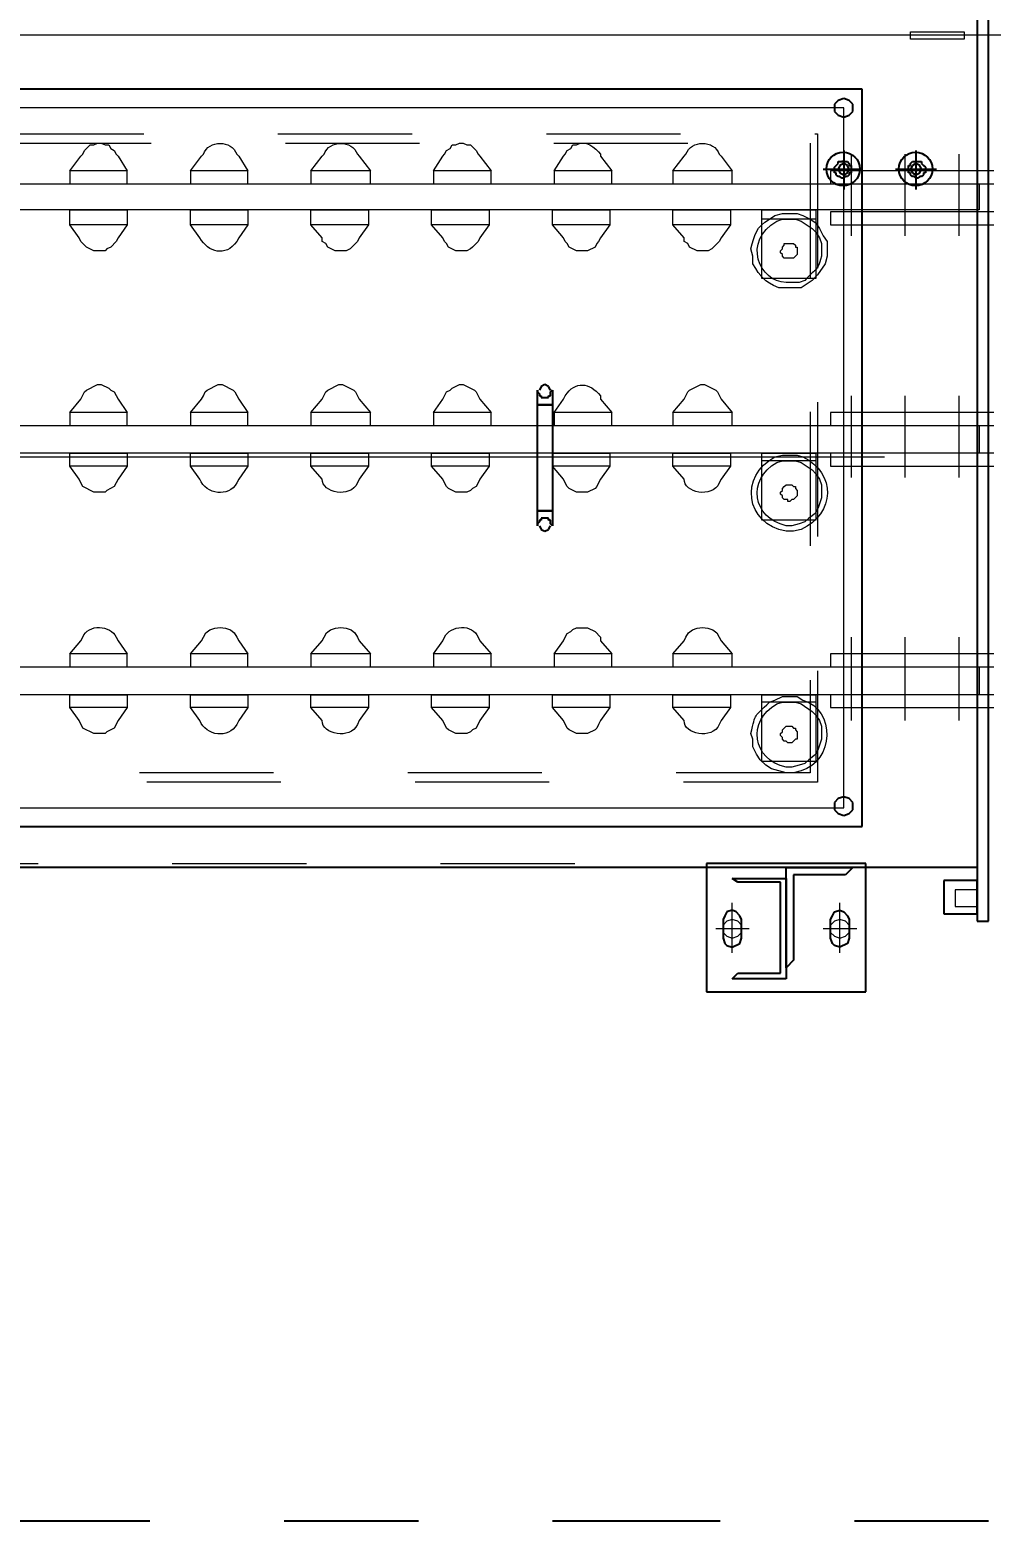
# Model space of a CAD drawing. Header units: metres. Extents: x 529751 to 530172, y 2673807 to 2674119.
# Drawn here: x 529982.501 to 529983.218, y 2673952.178 to 2673953.288 of the extents above; entities that cross this region are included whole.
import ezdxf

# ---------------------------------------------------------------- set-up
doc = ezdxf.new("R2010")
doc.units = ezdxf.units.M
doc.linetypes.add('CENTER', pattern=[2, 1.25, -0.25, 0.25, -0.25])
doc.linetypes.add('PDF_IMPORT', pattern=[1, 0.8, -0.2])
doc.layers.add('IDT', color=7, linetype='Continuous')
doc.layers.add('MMS Block Numbering', color=7, linetype='Continuous')
doc.styles.add('Adani Regular', font='Adani Regular.ttf')

# ---------------------------------------------------------------- blocks, each defined once
blk = doc.blocks.new('IDT')
at = {"layer": 'IDT', "color": 8, "linetype": 'CENTER', "ltscale": 0.1}
blk.add_line((12.5447, 11.9854), (27.1642, 11.9854), dxfattribs=at)
at = {"layer": 'IDT', "color": 0, "lineweight": 25}
for p, q in [((17.23, 11.5912), (17.1111, 11.5912)), ((17.1111, 11.5912), (17.1111, 11.4957)), ((17.23, 11.4957), (17.23, 11.5912)), ((17.165, 11.5676), (17.1706, 11.5732)), ((17.1706, 11.5068), (17.1706, 11.5815)), ((17.1706, 11.5815), (17.2107, 11.5815)), ((17.1706, 11.5732), (17.1706, 11.4985)), ((17.1747, 11.5773), (17.1747, 11.5096)), ((17.2065, 11.5773), (17.1747, 11.5773)), ((17.2107, 11.5815), (17.2065, 11.5773)), ((17.165, 11.504), (17.165, 11.5676)), ((17.1235, 11.5511), (17.1249, 11.5552)), ((17.1235, 11.5372), (17.1235, 11.5511)), ((17.1249, 11.5552), (17.1305, 11.558)), ((17.1305, 11.558), (17.1346, 11.5566)), ((17.1346, 11.5566), (17.136, 11.5552)), ((17.136, 11.5552), (17.1374, 11.5511)), ((17.1374, 11.5511), (17.1374, 11.5372)), ((17.2052, 11.5552), (17.2038, 11.5511)), ((17.2038, 11.5511), (17.2038, 11.5372)), ((17.2107, 11.558), (17.2052, 11.5552)), ((17.2148, 11.5566), (17.2107, 11.558)), ((17.2162, 11.5552), (17.2148, 11.5566)), ((17.2176, 11.5511), (17.2162, 11.5552)), ((17.2176, 11.5372), (17.2176, 11.5511)), ((17.0281, 11.5386), (17.0198, 11.5386)), ((17.0198, 11.5386), (17.0198, 10.2177)), ((17.0281, 10.2177), (17.0281, 11.5386)), ((17.053, 11.5331), (17.0281, 11.5331)), ((17.0281, 11.5331), (17.0281, 11.5082)), ((17.053, 11.5082), (17.053, 11.5331)), ((17.1249, 11.5345), (17.1235, 11.5372)), ((17.1277, 11.5317), (17.1249, 11.5345)), ((17.1305, 11.5303), (17.1277, 11.5317)), ((17.1346, 11.5317), (17.1305, 11.5303)), ((17.136, 11.5345), (17.1346, 11.5317)), ((17.1374, 11.5372), (17.136, 11.5345)), ((17.2038, 11.5372), (17.2052, 11.5345)), ((17.2052, 11.5345), (17.2079, 11.5317)), ((17.2079, 11.5317), (17.2107, 11.5303)), ((17.2107, 11.5303), (17.2148, 11.5317)), ((17.2148, 11.5317), (17.2162, 11.5345)), ((17.2162, 11.5345), (17.2176, 11.5372)), ((17.0281, 11.5082), (17.053, 11.5082)), ((17.2107, 11.5068), (17.1706, 11.5068)), ((17.1747, 11.5096), (17.2065, 11.5096)), ((17.2065, 11.5096), (17.2107, 11.5068)), ((17.0281, 11.4985), (18.0309, 11.4985)), ((17.1111, 11.4957), (17.23, 11.4957)), ((17.1208, 11.4985), (17.1263, 11.504)), ((17.1706, 11.4985), (17.1208, 11.4985)), ((17.1263, 11.504), (17.165, 11.504)), ((17.1139, 11.4681), (17.1139, 10.919)), ((17.9839, 11.4681), (17.1139, 11.4681)), ((17.1235, 11.4584), (17.1208, 11.4556)), ((17.1208, 11.4556), (17.1208, 11.4501)), ((17.1277, 11.4598), (17.1235, 11.4584)), ((17.1318, 11.4584), (17.1277, 11.4598)), ((17.1346, 11.4556), (17.1318, 11.4584)), ((17.1346, 11.4501), (17.1346, 11.4556)), ((17.1208, 11.4501), (17.1235, 11.4473)), ((17.1235, 11.4473), (17.1277, 11.4459)), ((17.1277, 11.4459), (17.1318, 11.4473)), ((17.1318, 11.4473), (17.1346, 11.4501)), ((17.3448, 11.244), (17.3462, 11.2426)), ((17.3448, 11.2329), (17.3448, 11.244)), ((17.3476, 11.2468), (17.3462, 11.244)), ((17.3462, 11.2426), (17.3462, 11.2398)), ((17.3504, 11.2481), (17.3476, 11.2468)), ((17.3531, 11.2468), (17.3504, 11.2481)), ((17.3545, 11.244), (17.3531, 11.2468)), ((17.3545, 11.2412), (17.3559, 11.2426)), ((17.3545, 11.2398), (17.3545, 11.2412)), ((17.3559, 11.2426), (17.3559, 11.244)), ((17.3559, 11.244), (17.3559, 11.2329)), ((17.3448, 11.143), (17.3448, 11.2329)), ((17.3448, 11.2329), (17.3559, 11.2329)), ((17.3559, 11.2329), (17.3448, 11.2329)), ((17.3462, 11.2398), (17.3476, 11.2398)), ((17.3476, 11.2398), (17.3476, 11.2385)), ((17.3476, 11.2385), (17.3531, 11.2385)), ((17.3531, 11.2385), (17.3531, 11.2398)), ((17.3531, 11.2398), (17.3545, 11.2398)), ((17.3559, 11.2329), (17.3559, 11.1541)), ((17.3448, 11.1541), (17.3559, 11.1541)), ((17.3559, 11.1541), (17.3448, 11.1541)), ((17.3559, 11.1541), (17.3559, 11.143)), ((17.3462, 11.1444), (17.3448, 11.143)), ((17.3476, 11.1472), (17.3462, 11.1472)), ((17.3462, 11.1472), (17.3462, 11.1444)), ((17.3462, 11.143), (17.3476, 11.1403)), ((17.3531, 11.1486), (17.3476, 11.1486)), ((17.3476, 11.1486), (17.3476, 11.1472)), ((17.3476, 11.1403), (17.3504, 11.1389)), ((17.3504, 11.1389), (17.3531, 11.1403)), ((17.3531, 11.1472), (17.3531, 11.1486)), ((17.3545, 11.1472), (17.3531, 11.1472)), ((17.3531, 11.1403), (17.3545, 11.143)), ((17.3545, 11.1458), (17.3545, 11.1472)), ((17.3559, 11.1444), (17.3545, 11.1458)), ((17.3559, 11.143), (17.3559, 11.1444)), ((17.071, 10.984), (17.0724, 10.9853)), ((17.0724, 10.9853), (17.0738, 10.9853)), ((17.0738, 10.9646), (17.0738, 10.9936)), ((17.0738, 10.9853), (17.0751, 10.984)), ((17.1263, 10.984), (17.1277, 10.9853)), ((17.1277, 10.9646), (17.1277, 10.9936)), ((17.1277, 10.9853), (17.1291, 10.9853)), ((17.1291, 10.9853), (17.1305, 10.984)), ((17.089, 10.9784), (17.0585, 10.9784)), ((17.0668, 10.977), (17.0668, 10.9812)), ((17.0668, 10.9812), (17.0682, 10.9812)), ((17.0682, 10.9757), (17.0668, 10.977)), ((17.0682, 10.9826), (17.0696, 10.984)), ((17.0682, 10.9812), (17.0682, 10.9826)), ((17.0696, 10.9743), (17.0682, 10.9757)), ((17.0696, 10.984), (17.071, 10.984)), ((17.071, 10.9812), (17.0696, 10.9784)), ((17.0696, 10.9784), (17.071, 10.9757)), ((17.0696, 10.9729), (17.0696, 10.9743)), ((17.0738, 10.9826), (17.071, 10.9812)), ((17.071, 10.9757), (17.0738, 10.9743)), ((17.0765, 10.9812), (17.0738, 10.9826)), ((17.0738, 10.9743), (17.0765, 10.9757)), ((17.0751, 10.984), (17.0765, 10.984)), ((17.0765, 10.984), (17.0779, 10.9826)), ((17.0779, 10.9784), (17.0765, 10.9812)), ((17.0765, 10.9757), (17.0779, 10.9784)), ((17.0779, 10.9743), (17.0765, 10.9729)), ((17.0779, 10.9826), (17.0779, 10.9812)), ((17.0779, 10.9812), (17.0793, 10.9812)), ((17.0793, 10.9757), (17.0779, 10.9757)), ((17.0779, 10.9757), (17.0779, 10.9743)), ((17.0793, 10.9812), (17.0793, 10.9757)), ((17.1429, 10.9784), (17.1139, 10.9784)), ((17.1222, 10.9757), (17.1222, 10.9812)), ((17.1222, 10.9812), (17.1235, 10.9812)), ((17.1235, 10.9757), (17.1222, 10.9757)), ((17.1235, 10.9826), (17.1249, 10.984)), ((17.1235, 10.9812), (17.1235, 10.9826)), ((17.1249, 10.9812), (17.1235, 10.9784)), ((17.1235, 10.9784), (17.1249, 10.9757)), ((17.1235, 10.9743), (17.1235, 10.9757)), ((17.1249, 10.9729), (17.1235, 10.9743)), ((17.1249, 10.984), (17.1263, 10.984)), ((17.1277, 10.9826), (17.1249, 10.9812)), ((17.1249, 10.9757), (17.1277, 10.9743)), ((17.1305, 10.9812), (17.1277, 10.9826)), ((17.1277, 10.9743), (17.1305, 10.9757)), ((17.1305, 10.984), (17.1318, 10.984)), ((17.1318, 10.9784), (17.1305, 10.9812)), ((17.1305, 10.9757), (17.1318, 10.9784)), ((17.1318, 10.984), (17.1332, 10.9826)), ((17.1346, 10.977), (17.1318, 10.9743)), ((17.1318, 10.9743), (17.1318, 10.9729)), ((17.1332, 10.9826), (17.1332, 10.9812)), ((17.1332, 10.9812), (17.1346, 10.9812)), ((17.1346, 10.9812), (17.1346, 10.977)), ((17.0738, 10.9729), (17.0696, 10.9729)), ((17.0765, 10.9729), (17.0738, 10.9729)), ((17.1277, 10.9729), (17.1249, 10.9729)), ((17.1277, 10.9729), (17.1291, 10.9729)), ((17.1318, 10.9729), (17.1277, 10.9729)), ((17.1235, 10.9383), (17.1208, 10.9355)), ((17.1208, 10.9355), (17.1208, 10.93)), ((17.1208, 10.93), (17.1235, 10.9273)), ((17.1277, 10.9397), (17.1235, 10.9383)), ((17.1318, 10.9383), (17.1277, 10.9397)), ((17.1346, 10.9355), (17.1318, 10.9383)), ((17.1318, 10.9273), (17.1346, 10.93)), ((17.1346, 10.93), (17.1346, 10.9355)), ((17.1139, 10.919), (17.9839, 10.919)), ((17.1235, 10.9273), (17.1277, 10.9259)), ((17.1277, 10.9259), (17.1318, 10.9273))]:
    blk.add_line(p, q, dxfattribs=at)
at = {"layer": 'IDT', "color": 0, "lineweight": 13}
for p, q in [((17.1305, 11.5621), (17.1305, 11.5248)), ((17.2107, 11.5621), (17.2107, 11.5248)), ((17.1305, 11.5511), (17.1263, 11.5497)), ((17.1346, 11.5497), (17.1305, 11.5511)), ((17.2107, 11.5511), (17.2065, 11.5497)), ((17.2148, 11.5497), (17.2107, 11.5511)), ((17.1429, 11.5441), (17.118, 11.5441)), ((17.1263, 11.5497), (17.1235, 11.5469)), ((17.1235, 11.5469), (17.1235, 11.5414)), ((17.1235, 11.5414), (17.1263, 11.5386)), ((17.1374, 11.5469), (17.1346, 11.5497)), ((17.1346, 11.5386), (17.1374, 11.5414)), ((17.1374, 11.5414), (17.1374, 11.5469)), ((17.2231, 11.5441), (17.1982, 11.5441)), ((17.2065, 11.5497), (17.2038, 11.5469)), ((17.2038, 11.5469), (17.2038, 11.5414)), ((17.2038, 11.5414), (17.2065, 11.5386)), ((17.2176, 11.5469), (17.2148, 11.5497)), ((17.2148, 11.5386), (17.2176, 11.5414)), ((17.2176, 11.5414), (17.2176, 11.5469)), ((17.1263, 11.5386), (17.1305, 11.5372)), ((17.1305, 11.5372), (17.1346, 11.5386)), ((17.2065, 11.5386), (17.2107, 11.5372)), ((17.2107, 11.5372), (17.2148, 11.5386)), ((17.0447, 11.5275), (17.0281, 11.5275)), ((17.0281, 11.5275), (17.0281, 11.5151)), ((17.0447, 11.5151), (17.0447, 11.5275)), ((17.0281, 11.5151), (17.0447, 11.5151)), ((17.9686, 11.4542), (17.1277, 11.4542)), ((17.1277, 11.4542), (17.1277, 10.9328)), ((17.0419, 11.3574), (17.0419, 11.3892)), ((17.0821, 11.3574), (17.0821, 11.3892)), ((17.1222, 11.3574), (17.1222, 11.3892)), ((17.0419, 11.327), (17.0419, 11.3588)), ((17.0821, 11.327), (17.0821, 11.3588)), ((17.1222, 11.327), (17.1222, 11.3588)), ((17.0419, 11.1762), (17.0419, 11.208)), ((17.0821, 11.1762), (17.0821, 11.208)), ((17.1222, 11.1762), (17.1222, 11.208)), ((17.9949, 11.1928), (17.0973, 11.1928)), ((17.0419, 11.1472), (17.0419, 11.179)), ((17.0821, 11.1472), (17.0821, 11.179)), ((17.1222, 11.1472), (17.1222, 11.179)), ((17.0419, 10.9964), (17.0419, 11.0282)), ((17.0821, 10.9964), (17.0821, 11.0282)), ((17.1222, 10.9964), (17.1222, 11.0282)), ((17.0419, 10.9674), (17.0419, 10.9992)), ((17.0821, 10.9674), (17.0821, 10.9992)), ((17.1222, 10.9674), (17.1222, 10.9992)), ((17.1277, 10.9328), (17.9686, 10.9328)), ((16.6201, 10.8788), (18.1111, 10.8788)), ((17.0378, 10.8761), (17.0378, 10.8816)), ((17.0378, 10.8816), (17.0779, 10.8816)), ((17.0779, 10.8761), (17.0378, 10.8761)), ((17.0779, 10.8816), (17.0779, 10.8761))]:
    blk.add_line(p, q, dxfattribs=at)
at = {"layer": 'IDT', "color": 0, "linetype": 'PDF_IMPORT', "lineweight": 13, "ltscale": 0.038333}
for p, q in [((18.0281, 11.4957), (17.0281, 11.4957)), ((17.1471, 10.9521), (17.1471, 11.4349)), ((17.1471, 11.4349), (17.9493, 11.4349)), ((17.9493, 10.9521), (17.1471, 10.9521))]:
    blk.add_line(p, q, dxfattribs=at)
at = {"layer": 'IDT', "color": 0, "lineweight": 0}
for p, q in [((17.1484, 11.3699), (17.1484, 11.4197)), ((17.1484, 11.4197), (17.1886, 11.4197)), ((17.1567, 11.421), (17.1609, 11.4224)), ((17.1595, 11.4266), (17.165, 11.428)), ((17.1609, 11.4224), (17.1664, 11.4238)), ((17.165, 11.428), (17.1706, 11.428)), ((17.1664, 11.4238), (17.1706, 11.4238)), ((17.1706, 11.428), (17.1816, 11.4252)), ((17.1816, 11.4252), (17.1858, 11.4224)), ((17.1858, 11.4224), (17.1899, 11.4183)), ((17.1886, 11.4197), (17.1886, 11.3699)), ((17.1899, 11.4183), (17.1927, 11.4141)), ((17.1927, 11.4141), (17.1955, 11.4086)), ((17.1955, 11.4086), (17.1955, 11.4031)), ((17.1443, 11.3934), (17.1443, 11.4031)), ((17.1623, 11.3975), (17.1623, 11.4031)), ((17.1623, 11.4031), (17.1637, 11.4031)), ((17.1637, 11.3961), (17.1623, 11.3975)), ((17.1637, 11.4031), (17.1664, 11.4058)), ((17.1637, 11.3948), (17.1637, 11.3961)), ((17.1664, 11.4058), (17.1692, 11.4058)), ((17.1692, 11.4058), (17.1706, 11.4044)), ((17.1706, 11.4044), (17.172, 11.4044)), ((17.172, 11.4044), (17.1733, 11.4031)), ((17.1733, 11.3961), (17.172, 11.3948)), ((17.1733, 11.4031), (17.1733, 11.4017)), ((17.1733, 11.4017), (17.1747, 11.4003)), ((17.1747, 11.3989), (17.1733, 11.3975)), ((17.1733, 11.3975), (17.1733, 11.3961)), ((17.1747, 11.4003), (17.1747, 11.3989)), ((17.1955, 11.4031), (17.1969, 11.3989)), ((17.3117, 11.3948), (17.313, 11.3961)), ((17.313, 11.3961), (17.3186, 11.3989)), ((17.3186, 11.3989), (17.3269, 11.3989)), ((17.3269, 11.3989), (17.3324, 11.3961)), ((17.3324, 11.3961), (17.3338, 11.3948)), ((17.4016, 11.3948), (17.4043, 11.3961)), ((17.4043, 11.3961), (17.4057, 11.3975)), ((17.4057, 11.3975), (17.4085, 11.3989)), ((17.4085, 11.3989), (17.4168, 11.3989)), ((17.4168, 11.3989), (17.4223, 11.3961)), ((17.4223, 11.3961), (17.4237, 11.3948)), ((17.6713, 11.3948), (17.6768, 11.3975)), ((17.6768, 11.3975), (17.6782, 11.3989)), ((17.6782, 11.3989), (17.6865, 11.3989)), ((17.6865, 11.3989), (17.6948, 11.3948)), ((17.1457, 11.3892), (17.1443, 11.3934)), ((17.1484, 11.3851), (17.1457, 11.3892)), ((17.1512, 11.3823), (17.1484, 11.3851)), ((17.165, 11.3948), (17.1637, 11.3948)), ((17.1664, 11.3934), (17.165, 11.3948)), ((17.1678, 11.3934), (17.1664, 11.3934)), ((17.1706, 11.3934), (17.1678, 11.3934)), ((17.172, 11.3948), (17.1706, 11.3934)), ((17.2121, 11.3795), (17.219, 11.3892)), ((17.219, 11.3892), (17.2204, 11.392)), ((17.2466, 11.3892), (17.2549, 11.3795)), ((17.302, 11.3795), (17.3089, 11.3892)), ((17.3089, 11.3892), (17.3103, 11.392)), ((17.3103, 11.392), (17.3117, 11.3948)), ((17.3338, 11.3948), (17.3366, 11.3892)), ((17.3366, 11.3892), (17.3448, 11.3795)), ((17.3919, 11.3795), (17.3988, 11.3892)), ((17.3988, 11.3892), (17.4016, 11.3948)), ((17.4237, 11.3948), (17.4265, 11.3892)), ((17.4265, 11.3892), (17.4348, 11.3795)), ((17.4818, 11.3795), (17.4887, 11.3892)), ((17.4887, 11.3892), (17.4901, 11.392)), ((17.5164, 11.3892), (17.5247, 11.3795)), ((17.5717, 11.3795), (17.5786, 11.3892)), ((17.5786, 11.3892), (17.58, 11.392)), ((17.6076, 11.3892), (17.6146, 11.3795)), ((17.6616, 11.3795), (17.6685, 11.3892)), ((17.6685, 11.3892), (17.6713, 11.3948)), ((17.6948, 11.3948), (17.6976, 11.3892)), ((17.6976, 11.3892), (17.7045, 11.3795)), ((17.1374, 11.3795), (17.0157, 11.3795)), ((17.1374, 11.3699), (17.1374, 11.3795)), ((17.1484, 11.3754), (17.1886, 11.3754)), ((17.1595, 11.3768), (17.1512, 11.3823)), ((17.1623, 11.3712), (17.1581, 11.374)), ((17.1637, 11.3754), (17.1595, 11.3768)), ((17.1678, 11.3754), (17.1637, 11.3754)), ((17.1733, 11.3754), (17.1678, 11.3754)), ((17.1775, 11.3768), (17.1733, 11.3754)), ((17.1789, 11.374), (17.1733, 11.3712)), ((17.183, 11.3754), (17.1789, 11.374)), ((17.2121, 11.3795), (17.2549, 11.3795)), ((17.2121, 11.3699), (17.2121, 11.3795)), ((17.2549, 11.3795), (17.2549, 11.3699)), ((17.302, 11.3795), (17.3448, 11.3795)), ((17.302, 11.3699), (17.302, 11.3795)), ((17.3448, 11.3795), (17.3448, 11.3699)), ((17.3919, 11.3795), (17.4348, 11.3795)), ((17.3919, 11.3699), (17.3919, 11.3795)), ((17.4348, 11.3795), (17.4348, 11.3699)), ((17.4818, 11.3795), (17.5247, 11.3795)), ((17.4818, 11.3699), (17.4818, 11.3795)), ((17.5247, 11.3795), (17.5247, 11.3699)), ((17.5717, 11.3795), (17.6146, 11.3795)), ((17.5717, 11.3699), (17.5717, 11.3795)), ((17.6146, 11.3795), (17.6146, 11.3699)), ((17.6616, 11.3795), (17.7045, 11.3795)), ((17.6616, 11.3699), (17.6616, 11.3795)), ((17.7045, 11.3795), (17.7045, 11.3699)), ((17.0157, 11.3699), (17.1374, 11.3699)), ((17.0267, 11.3699), (17.9479, 11.3699)), ((17.0267, 11.3491), (17.0267, 11.3699)), ((17.1886, 11.3699), (17.1484, 11.3699)), ((17.1678, 11.3712), (17.1623, 11.3712)), ((17.1733, 11.3712), (17.1678, 11.3712)), ((17.2549, 11.3699), (17.2121, 11.3699)), ((17.3448, 11.3699), (17.302, 11.3699)), ((17.4348, 11.3699), (17.3919, 11.3699)), ((17.5247, 11.3699), (17.4818, 11.3699)), ((17.6146, 11.3699), (17.5717, 11.3699)), ((17.7045, 11.3699), (17.6616, 11.3699)), ((17.1374, 11.3491), (17.0157, 11.3491)), ((17.9479, 11.3491), (17.0267, 11.3491)), ((17.1374, 11.3394), (17.1374, 11.3491)), ((17.2549, 11.3491), (17.2107, 11.3491)), ((17.2107, 11.3491), (17.2107, 11.3394)), ((17.2549, 11.3394), (17.2549, 11.3491)), ((17.3435, 11.3491), (17.3006, 11.3491)), ((17.3006, 11.3491), (17.3006, 11.3394)), ((17.3435, 11.3394), (17.3435, 11.3491)), ((17.4334, 11.3491), (17.3905, 11.3491)), ((17.3905, 11.3491), (17.3905, 11.3394)), ((17.4334, 11.3394), (17.4334, 11.3491)), ((17.5247, 11.3491), (17.4804, 11.3491)), ((17.4804, 11.3491), (17.4804, 11.3394)), ((17.5247, 11.3394), (17.5247, 11.3491)), ((17.6146, 11.3491), (17.5717, 11.3491)), ((17.5717, 11.3491), (17.5717, 11.3394)), ((17.6146, 11.3394), (17.6146, 11.3491)), ((17.7045, 11.3491), (17.6616, 11.3491)), ((17.6616, 11.3491), (17.6616, 11.3394)), ((17.7045, 11.3394), (17.7045, 11.3491)), ((17.0157, 11.3394), (17.1374, 11.3394)), ((17.219, 11.3297), (17.2107, 11.3394)), ((17.2107, 11.3394), (17.2549, 11.3394)), ((17.2204, 11.327), (17.219, 11.3297)), ((17.2466, 11.3297), (17.2453, 11.327)), ((17.2549, 11.3394), (17.2466, 11.3297)), ((17.3089, 11.3297), (17.3006, 11.3394)), ((17.3006, 11.3394), (17.3435, 11.3394)), ((17.3089, 11.327), (17.3089, 11.3297)), ((17.3366, 11.3297), (17.3352, 11.327)), ((17.3435, 11.3394), (17.3366, 11.3297)), ((17.3988, 11.3297), (17.3905, 11.3394)), ((17.3905, 11.3394), (17.4334, 11.3394)), ((17.4002, 11.327), (17.3988, 11.3297)), ((17.4265, 11.3297), (17.4251, 11.327)), ((17.4334, 11.3394), (17.4265, 11.3297)), ((17.4887, 11.3297), (17.4804, 11.3394)), ((17.4804, 11.3394), (17.5247, 11.3394)), ((17.4901, 11.327), (17.4887, 11.3297)), ((17.5164, 11.3297), (17.515, 11.327)), ((17.5247, 11.3394), (17.5164, 11.3297)), ((17.5786, 11.3297), (17.5717, 11.3394)), ((17.5717, 11.3394), (17.6146, 11.3394)), ((17.58, 11.327), (17.5786, 11.3297)), ((17.6063, 11.3297), (17.6049, 11.327)), ((17.6146, 11.3394), (17.6063, 11.3297)), ((17.6685, 11.3297), (17.6616, 11.3394)), ((17.6616, 11.3394), (17.7045, 11.3394)), ((17.6699, 11.327), (17.6685, 11.3297)), ((17.6962, 11.3297), (17.6948, 11.327)), ((17.7045, 11.3394), (17.6962, 11.3297)), ((17.313, 11.3228), (17.3089, 11.327)), ((17.3186, 11.3201), (17.313, 11.3228)), ((17.3269, 11.3201), (17.3186, 11.3201)), ((17.3296, 11.3214), (17.3269, 11.3201)), ((17.331, 11.3228), (17.3296, 11.3214)), ((17.3338, 11.3242), (17.331, 11.3228)), ((17.3352, 11.327), (17.3338, 11.3242)), ((17.1567, 11.2412), (17.1609, 11.2426)), ((17.1595, 11.2468), (17.165, 11.2481)), ((17.1609, 11.2426), (17.1664, 11.244)), ((17.165, 11.2481), (17.1706, 11.2481)), ((17.1664, 11.244), (17.1706, 11.244)), ((17.1484, 11.19), (17.1484, 11.2398)), ((17.1484, 11.2398), (17.1886, 11.2398)), ((17.1886, 11.2398), (17.1886, 11.19)), ((17.1443, 11.2136), (17.1443, 11.2232)), ((17.1623, 11.2219), (17.165, 11.2246)), ((17.1623, 11.2177), (17.1623, 11.2219)), ((17.165, 11.2246), (17.1664, 11.2246)), ((17.1664, 11.2246), (17.1678, 11.226)), ((17.1678, 11.226), (17.1692, 11.226)), ((17.1692, 11.226), (17.1692, 11.2246)), ((17.1692, 11.2246), (17.172, 11.2246)), ((17.172, 11.2246), (17.1733, 11.2232)), ((17.1733, 11.2232), (17.1733, 11.2219)), ((17.1733, 11.2219), (17.1747, 11.2205)), ((17.1747, 11.2191), (17.1733, 11.2177)), ((17.1747, 11.2205), (17.1747, 11.2191)), ((17.313, 11.2163), (17.3186, 11.2191)), ((17.3186, 11.2191), (17.3269, 11.2191)), ((17.3269, 11.2191), (17.3324, 11.2163)), ((17.4057, 11.2177), (17.4085, 11.2191)), ((17.4085, 11.2191), (17.4168, 11.2191)), ((17.4168, 11.2191), (17.4223, 11.2163)), ((17.6768, 11.2177), (17.6782, 11.2191)), ((17.6782, 11.2191), (17.6865, 11.2191)), ((17.6865, 11.2191), (17.6948, 11.2149)), ((17.1457, 11.2094), (17.1443, 11.2136)), ((17.1484, 11.2053), (17.1457, 11.2094)), ((17.1637, 11.2163), (17.1623, 11.2177)), ((17.1637, 11.2149), (17.1637, 11.2163)), ((17.165, 11.2149), (17.1637, 11.2149)), ((17.1664, 11.2136), (17.165, 11.2149)), ((17.1678, 11.2136), (17.1664, 11.2136)), ((17.1706, 11.2136), (17.1678, 11.2136)), ((17.172, 11.2149), (17.1706, 11.2136)), ((17.1733, 11.2163), (17.172, 11.2149)), ((17.1733, 11.2177), (17.1733, 11.2163)), ((17.2121, 11.1997), (17.219, 11.2094)), ((17.219, 11.2094), (17.2204, 11.2122)), ((17.2466, 11.2094), (17.2549, 11.1997)), ((17.302, 11.1997), (17.3089, 11.2094)), ((17.3089, 11.2094), (17.3103, 11.2122)), ((17.3103, 11.2122), (17.3117, 11.2149)), ((17.3117, 11.2149), (17.313, 11.2163)), ((17.3324, 11.2163), (17.3338, 11.2149)), ((17.3338, 11.2149), (17.3352, 11.2122)), ((17.3352, 11.2122), (17.3366, 11.2094)), ((17.3366, 11.2094), (17.3448, 11.1997)), ((17.3919, 11.1997), (17.3988, 11.2094)), ((17.3988, 11.2094), (17.4002, 11.2122)), ((17.4002, 11.2122), (17.4016, 11.2149)), ((17.4016, 11.2149), (17.4043, 11.2163)), ((17.4043, 11.2163), (17.4057, 11.2177)), ((17.4223, 11.2163), (17.4237, 11.2149)), ((17.4237, 11.2149), (17.4251, 11.2122)), ((17.4251, 11.2122), (17.4265, 11.2094)), ((17.4265, 11.2094), (17.4348, 11.1997)), ((17.4818, 11.1997), (17.4887, 11.2094)), ((17.4887, 11.2094), (17.4901, 11.2122)), ((17.5164, 11.2094), (17.5247, 11.1997)), ((17.5717, 11.1997), (17.5786, 11.2094)), ((17.5786, 11.2094), (17.58, 11.2122)), ((17.6076, 11.2094), (17.6146, 11.1997)), ((17.6616, 11.1997), (17.6685, 11.2094)), ((17.6685, 11.2094), (17.6699, 11.2122)), ((17.6699, 11.2122), (17.6713, 11.2149)), ((17.6713, 11.2149), (17.6768, 11.2177)), ((17.6948, 11.2149), (17.6962, 11.2122)), ((17.6962, 11.2122), (17.6976, 11.2094)), ((17.6976, 11.2094), (17.7045, 11.1997)), ((17.1374, 11.1997), (17.0157, 11.1997)), ((17.1374, 11.19), (17.1374, 11.1997)), ((17.1512, 11.2025), (17.1484, 11.2053)), ((17.1484, 11.1956), (17.1886, 11.1956)), ((17.1595, 11.197), (17.1512, 11.2025)), ((17.1637, 11.1956), (17.1595, 11.197)), ((17.1678, 11.1956), (17.1637, 11.1956)), ((17.1733, 11.1956), (17.1678, 11.1956)), ((17.1775, 11.197), (17.1733, 11.1956)), ((17.2121, 11.1997), (17.2549, 11.1997)), ((17.2121, 11.19), (17.2121, 11.1997)), ((17.2549, 11.1997), (17.2549, 11.19)), ((17.302, 11.1997), (17.3448, 11.1997)), ((17.302, 11.19), (17.302, 11.1997)), ((17.3448, 11.1997), (17.3448, 11.19)), ((17.3919, 11.1997), (17.4348, 11.1997)), ((17.3919, 11.19), (17.3919, 11.1997)), ((17.4348, 11.1997), (17.4348, 11.19)), ((17.4818, 11.1997), (17.5247, 11.1997)), ((17.4818, 11.19), (17.4818, 11.1997)), ((17.5247, 11.1997), (17.5247, 11.19)), ((17.5717, 11.1997), (17.6146, 11.1997)), ((17.5717, 11.19), (17.5717, 11.1997)), ((17.6146, 11.1997), (17.6146, 11.19)), ((17.6616, 11.1997), (17.7045, 11.1997)), ((17.6616, 11.19), (17.6616, 11.1997)), ((17.7045, 11.1997), (17.7045, 11.19)), ((17.0157, 11.19), (17.1374, 11.19)), ((17.0267, 11.19), (17.9479, 11.19)), ((17.0267, 11.1693), (17.0267, 11.19)), ((17.1886, 11.19), (17.1484, 11.19)), ((17.1623, 11.1914), (17.1581, 11.1928)), ((17.1678, 11.1914), (17.1623, 11.1914)), ((17.1733, 11.1914), (17.1678, 11.1914)), ((17.1789, 11.1928), (17.1733, 11.1914)), ((17.2549, 11.19), (17.2121, 11.19)), ((17.3448, 11.19), (17.302, 11.19)), ((17.4348, 11.19), (17.3919, 11.19)), ((17.5247, 11.19), (17.4818, 11.19)), ((17.6146, 11.19), (17.5717, 11.19)), ((17.7045, 11.19), (17.6616, 11.19)), ((17.1374, 11.1693), (17.0157, 11.1693)), ((17.9479, 11.1693), (17.0267, 11.1693)), ((17.1374, 11.1596), (17.1374, 11.1693)), ((17.2549, 11.1693), (17.2107, 11.1693)), ((17.2107, 11.1693), (17.2107, 11.1596)), ((17.2549, 11.1596), (17.2549, 11.1693)), ((17.3435, 11.1693), (17.3006, 11.1693)), ((17.3006, 11.1693), (17.3006, 11.1596)), ((17.3435, 11.1596), (17.3435, 11.1693)), ((17.4334, 11.1693), (17.3905, 11.1693)), ((17.3905, 11.1693), (17.3905, 11.1596)), ((17.4334, 11.1596), (17.4334, 11.1693)), ((17.5247, 11.1693), (17.4804, 11.1693)), ((17.4804, 11.1693), (17.4804, 11.1596)), ((17.5247, 11.1596), (17.5247, 11.1693)), ((17.6146, 11.1693), (17.5717, 11.1693)), ((17.5717, 11.1693), (17.5717, 11.1596)), ((17.6146, 11.1596), (17.6146, 11.1693)), ((17.7045, 11.1693), (17.6616, 11.1693)), ((17.6616, 11.1693), (17.6616, 11.1596)), ((17.7045, 11.1596), (17.7045, 11.1693)), ((17.0157, 11.1596), (17.1374, 11.1596)), ((17.219, 11.1499), (17.2107, 11.1596)), ((17.2107, 11.1596), (17.2549, 11.1596)), ((17.2549, 11.1596), (17.2466, 11.1499)), ((17.3089, 11.1499), (17.3006, 11.1596)), ((17.3006, 11.1596), (17.3435, 11.1596)), ((17.3435, 11.1596), (17.3366, 11.1499)), ((17.3988, 11.1499), (17.3905, 11.1596)), ((17.3905, 11.1596), (17.4334, 11.1596)), ((17.4334, 11.1596), (17.4265, 11.1499)), ((17.4887, 11.1499), (17.4804, 11.1596)), ((17.4804, 11.1596), (17.5247, 11.1596)), ((17.5247, 11.1596), (17.5164, 11.1499)), ((17.5786, 11.1499), (17.5717, 11.1596)), ((17.5717, 11.1596), (17.6146, 11.1596)), ((17.6146, 11.1596), (17.6063, 11.1499)), ((17.6685, 11.1499), (17.6616, 11.1596)), ((17.6616, 11.1596), (17.7045, 11.1596)), ((17.7045, 11.1596), (17.6962, 11.1499)), ((17.2217, 11.1444), (17.219, 11.1499)), ((17.2231, 11.143), (17.2217, 11.1444)), ((17.2314, 11.1389), (17.2231, 11.143)), ((17.2425, 11.143), (17.2342, 11.1389)), ((17.2439, 11.1444), (17.2425, 11.143)), ((17.2466, 11.1499), (17.2439, 11.1444)), ((17.3089, 11.1472), (17.3089, 11.1499)), ((17.3366, 11.1499), (17.3352, 11.1472)), ((17.4016, 11.1444), (17.3988, 11.1499)), ((17.4029, 11.143), (17.4016, 11.1444)), ((17.4112, 11.1389), (17.4029, 11.143)), ((17.4195, 11.1416), (17.414, 11.1389)), ((17.4209, 11.143), (17.4195, 11.1416)), ((17.4237, 11.1444), (17.4209, 11.143)), ((17.4265, 11.1499), (17.4237, 11.1444)), ((17.4915, 11.1444), (17.4887, 11.1499)), ((17.4928, 11.143), (17.4915, 11.1444)), ((17.5011, 11.1389), (17.4928, 11.143)), ((17.5122, 11.143), (17.5039, 11.1389)), ((17.5136, 11.1444), (17.5122, 11.143)), ((17.5164, 11.1499), (17.5136, 11.1444)), ((17.5814, 11.1444), (17.5786, 11.1499)), ((17.5828, 11.143), (17.5814, 11.1444)), ((17.591, 11.1389), (17.5828, 11.143)), ((17.6021, 11.143), (17.5938, 11.1389)), ((17.6035, 11.1444), (17.6021, 11.143)), ((17.6049, 11.1472), (17.6035, 11.1444)), ((17.6063, 11.1499), (17.6049, 11.1472)), ((17.6713, 11.1444), (17.6685, 11.1499)), ((17.674, 11.143), (17.6713, 11.1444)), ((17.6754, 11.1416), (17.674, 11.143)), ((17.681, 11.1389), (17.6754, 11.1416)), ((17.692, 11.143), (17.6837, 11.1389)), ((17.6934, 11.1444), (17.692, 11.143)), ((17.6962, 11.1499), (17.6934, 11.1444)), ((17.2342, 11.1389), (17.2314, 11.1389)), ((17.414, 11.1389), (17.4112, 11.1389)), ((17.5039, 11.1389), (17.5011, 11.1389)), ((17.5938, 11.1389), (17.591, 11.1389)), ((17.6837, 11.1389), (17.681, 11.1389)), ((17.1512, 11.0614), (17.1595, 11.0669)), ((17.1567, 11.0614), (17.1609, 11.0628)), ((17.1595, 11.0669), (17.1761, 11.0669)), ((17.1609, 11.0628), (17.1706, 11.0628)), ((17.1415, 11.049), (17.1471, 11.0573)), ((17.1471, 11.0573), (17.1512, 11.0614)), ((17.1484, 11.0089), (17.1484, 11.06)), ((17.1484, 11.06), (17.1886, 11.06)), ((17.1886, 11.06), (17.1886, 11.0089)), ((17.1401, 11.0434), (17.1415, 11.049)), ((17.1401, 11.0324), (17.1401, 11.0434)), ((17.1443, 11.0338), (17.1443, 11.0434)), ((17.1623, 11.0421), (17.165, 11.0448)), ((17.1623, 11.0365), (17.1623, 11.0421)), ((17.165, 11.0448), (17.172, 11.0448)), ((17.172, 11.0448), (17.1733, 11.0434)), ((17.1733, 11.0434), (17.1733, 11.0421)), ((17.1733, 11.0421), (17.1747, 11.0407)), ((17.1747, 11.0407), (17.1747, 11.0393)), ((17.1955, 11.049), (17.1955, 11.0434)), ((17.1955, 11.0434), (17.1969, 11.0379)), ((17.1429, 11.0282), (17.1401, 11.0324)), ((17.1457, 11.0296), (17.1443, 11.0338)), ((17.1484, 11.0255), (17.1457, 11.0296)), ((17.1637, 11.0365), (17.1623, 11.0365)), ((17.1637, 11.0351), (17.1637, 11.0365)), ((17.165, 11.0338), (17.1637, 11.0351)), ((17.1678, 11.0338), (17.165, 11.0338)), ((17.172, 11.0338), (17.1678, 11.0338)), ((17.1733, 11.0365), (17.172, 11.0351)), ((17.172, 11.0351), (17.172, 11.0338)), ((17.1747, 11.0393), (17.1733, 11.0379)), ((17.1733, 11.0379), (17.1733, 11.0365)), ((17.2121, 11.0199), (17.219, 11.0296)), ((17.219, 11.0296), (17.2204, 11.0324)), ((17.2204, 11.0324), (17.2259, 11.0379)), ((17.2259, 11.0379), (17.2287, 11.0393)), ((17.2287, 11.0393), (17.237, 11.0393)), ((17.237, 11.0393), (17.2425, 11.0365)), ((17.2425, 11.0365), (17.2439, 11.0338)), ((17.2439, 11.0338), (17.2466, 11.0324)), ((17.2466, 11.0324), (17.2466, 11.0296)), ((17.2466, 11.0296), (17.2549, 11.0199)), ((17.302, 11.0199), (17.3089, 11.0296)), ((17.3089, 11.0296), (17.3103, 11.0324)), ((17.3103, 11.0324), (17.3117, 11.0338)), ((17.3117, 11.0338), (17.313, 11.0365)), ((17.313, 11.0365), (17.3186, 11.0393)), ((17.3186, 11.0393), (17.3269, 11.0393)), ((17.3269, 11.0393), (17.3324, 11.0365)), ((17.3324, 11.0365), (17.3338, 11.0338)), ((17.3338, 11.0338), (17.3352, 11.0324)), ((17.3352, 11.0324), (17.3366, 11.0296)), ((17.3366, 11.0296), (17.3448, 11.0199)), ((17.3919, 11.0199), (17.3988, 11.0296)), ((17.3988, 11.0296), (17.4002, 11.0324)), ((17.4002, 11.0324), (17.4043, 11.0365)), ((17.4043, 11.0365), (17.4057, 11.0379)), ((17.4057, 11.0379), (17.4085, 11.0393)), ((17.4085, 11.0393), (17.4168, 11.0393)), ((17.4168, 11.0393), (17.4223, 11.0365)), ((17.4223, 11.0365), (17.4237, 11.0338)), ((17.4237, 11.0338), (17.4251, 11.0324)), ((17.4251, 11.0324), (17.4265, 11.0296)), ((17.4265, 11.0296), (17.4348, 11.0199)), ((17.4818, 11.0199), (17.4887, 11.0296)), ((17.4887, 11.0296), (17.4901, 11.0324)), ((17.4901, 11.0324), (17.4942, 11.0365)), ((17.4942, 11.0365), (17.4956, 11.0379)), ((17.4956, 11.0379), (17.4984, 11.0393)), ((17.4984, 11.0393), (17.5067, 11.0393)), ((17.5067, 11.0393), (17.5122, 11.0365)), ((17.5122, 11.0365), (17.5136, 11.0338)), ((17.5136, 11.0338), (17.5164, 11.0324)), ((17.5164, 11.0324), (17.5164, 11.0296)), ((17.5164, 11.0296), (17.5247, 11.0199)), ((17.5717, 11.0199), (17.5786, 11.0296)), ((17.5786, 11.0296), (17.58, 11.0324)), ((17.6076, 11.0296), (17.6146, 11.0199)), ((17.6616, 11.0199), (17.6685, 11.0296)), ((17.6685, 11.0296), (17.6699, 11.0324)), ((17.6699, 11.0324), (17.674, 11.0365)), ((17.674, 11.0365), (17.6768, 11.0379)), ((17.6768, 11.0379), (17.6782, 11.0393)), ((17.6782, 11.0393), (17.6865, 11.0393)), ((17.6865, 11.0393), (17.692, 11.0365)), ((17.692, 11.0365), (17.6962, 11.0324)), ((17.6962, 11.0324), (17.6976, 11.0296)), ((17.6976, 11.0296), (17.7045, 11.0199)), ((17.1374, 11.0199), (17.0157, 11.0199)), ((17.1374, 11.0102), (17.1374, 11.0199)), ((17.1457, 11.0227), (17.1429, 11.0282)), ((17.1484, 11.0185), (17.1457, 11.0227)), ((17.1512, 11.0227), (17.1484, 11.0255)), ((17.1526, 11.0158), (17.1484, 11.0185)), ((17.1595, 11.0172), (17.1512, 11.0227)), ((17.2121, 11.0199), (17.2549, 11.0199)), ((17.2121, 11.0089), (17.2121, 11.0199)), ((17.2549, 11.0199), (17.2549, 11.0089)), ((17.302, 11.0199), (17.3448, 11.0199)), ((17.302, 11.0089), (17.302, 11.0199)), ((17.3448, 11.0199), (17.3448, 11.0089)), ((17.3919, 11.0199), (17.4348, 11.0199)), ((17.3919, 11.0089), (17.3919, 11.0199)), ((17.4348, 11.0199), (17.4348, 11.0089)), ((17.4818, 11.0199), (17.5247, 11.0199)), ((17.4818, 11.0089), (17.4818, 11.0199)), ((17.5247, 11.0199), (17.5247, 11.0089)), ((17.5717, 11.0199), (17.6146, 11.0199)), ((17.5717, 11.0089), (17.5717, 11.0199)), ((17.6146, 11.0199), (17.6146, 11.0089)), ((17.6616, 11.0199), (17.7045, 11.0199)), ((17.6616, 11.0089), (17.6616, 11.0199)), ((17.7045, 11.0199), (17.7045, 11.0089)), ((17.0157, 11.0102), (17.1374, 11.0102)), ((17.0267, 11.0089), (17.9479, 11.0089)), ((17.0267, 10.9895), (17.0267, 11.0089)), ((17.1484, 11.0158), (17.1886, 11.0158)), ((17.1886, 11.0089), (17.1484, 11.0089)), ((17.1581, 11.013), (17.1526, 11.0158)), ((17.1623, 11.0116), (17.1581, 11.013)), ((17.1637, 11.0158), (17.1595, 11.0172)), ((17.1678, 11.0116), (17.1623, 11.0116)), ((17.1678, 11.0158), (17.1637, 11.0158)), ((17.1733, 11.0158), (17.1678, 11.0158)), ((17.1733, 11.0116), (17.1678, 11.0116)), ((17.1775, 11.0172), (17.1733, 11.0158)), ((17.1789, 11.013), (17.1733, 11.0116)), ((17.183, 11.0158), (17.1789, 11.013)), ((17.2549, 11.0089), (17.2121, 11.0089)), ((17.3448, 11.0089), (17.302, 11.0089)), ((17.4348, 11.0089), (17.3919, 11.0089)), ((17.5247, 11.0089), (17.4818, 11.0089)), ((17.6146, 11.0089), (17.5717, 11.0089)), ((17.7045, 11.0089), (17.6616, 11.0089)), ((17.1374, 10.9895), (17.0157, 10.9895)), ((17.9479, 10.9895), (17.0267, 10.9895)), ((17.1374, 10.9798), (17.1374, 10.9895)), ((17.2549, 10.9895), (17.2107, 10.9895)), ((17.2107, 10.9895), (17.2107, 10.9798)), ((17.2549, 10.9798), (17.2549, 10.9895)), ((17.3435, 10.9895), (17.3006, 10.9895)), ((17.3006, 10.9895), (17.3006, 10.9798)), ((17.3435, 10.9798), (17.3435, 10.9895)), ((17.4334, 10.9895), (17.3905, 10.9895)), ((17.3905, 10.9895), (17.3905, 10.9798)), ((17.4334, 10.9798), (17.4334, 10.9895)), ((17.5247, 10.9895), (17.4804, 10.9895)), ((17.4804, 10.9895), (17.4804, 10.9798)), ((17.5247, 10.9798), (17.5247, 10.9895)), ((17.6146, 10.9895), (17.5717, 10.9895)), ((17.5717, 10.9895), (17.5717, 10.9798)), ((17.6146, 10.9798), (17.6146, 10.9895)), ((17.7045, 10.9895), (17.6616, 10.9895)), ((17.6616, 10.9895), (17.6616, 10.9798)), ((17.7045, 10.9798), (17.7045, 10.9895)), ((17.0157, 10.9798), (17.1374, 10.9798)), ((17.219, 10.9687), (17.2107, 10.9798)), ((17.2107, 10.9798), (17.2549, 10.9798)), ((17.2549, 10.9798), (17.2466, 10.9687)), ((17.3089, 10.9687), (17.3006, 10.9798)), ((17.3006, 10.9798), (17.3435, 10.9798)), ((17.3435, 10.9798), (17.3366, 10.9687)), ((17.3988, 10.9687), (17.3905, 10.9798)), ((17.3905, 10.9798), (17.4334, 10.9798)), ((17.4334, 10.9798), (17.4265, 10.9687)), ((17.4887, 10.9687), (17.4804, 10.9798)), ((17.4804, 10.9798), (17.5247, 10.9798)), ((17.5247, 10.9798), (17.5164, 10.9687)), ((17.5786, 10.9687), (17.5717, 10.9798)), ((17.5717, 10.9798), (17.6146, 10.9798)), ((17.6146, 10.9798), (17.6063, 10.9687)), ((17.6685, 10.9687), (17.6616, 10.9798)), ((17.6616, 10.9798), (17.7045, 10.9798)), ((17.7045, 10.9798), (17.6962, 10.9687)), ((17.2204, 10.9674), (17.219, 10.9687)), ((17.2466, 10.9687), (17.2453, 10.9674)), ((17.3089, 10.9674), (17.3089, 10.9687)), ((17.331, 10.9632), (17.3296, 10.9604)), ((17.3338, 10.9646), (17.331, 10.9632)), ((17.3352, 10.9674), (17.3338, 10.9646)), ((17.3366, 10.9687), (17.3352, 10.9674)), ((17.4002, 10.9674), (17.3988, 10.9687)), ((17.4016, 10.9646), (17.4002, 10.9674)), ((17.4057, 10.9604), (17.4016, 10.9646)), ((17.4209, 10.9632), (17.4195, 10.9604)), ((17.4237, 10.9646), (17.4209, 10.9632)), ((17.4251, 10.9674), (17.4237, 10.9646)), ((17.4265, 10.9687), (17.4251, 10.9674)), ((17.4901, 10.9674), (17.4887, 10.9687)), ((17.5164, 10.9687), (17.515, 10.9674)), ((17.58, 10.9674), (17.5786, 10.9687)), ((17.6063, 10.9687), (17.6049, 10.9674)), ((17.6699, 10.9674), (17.6685, 10.9687)), ((17.6713, 10.9646), (17.6699, 10.9674)), ((17.674, 10.9632), (17.6713, 10.9646)), ((17.6754, 10.9604), (17.674, 10.9632)), ((17.6934, 10.9646), (17.6893, 10.9604)), ((17.6948, 10.9674), (17.6934, 10.9646)), ((17.6962, 10.9687), (17.6948, 10.9674)), ((17.3296, 10.9604), (17.3269, 10.9604)), ((17.4085, 10.9604), (17.4057, 10.9604)), ((17.4112, 10.9591), (17.4085, 10.9604)), ((17.414, 10.9591), (17.4112, 10.9591)), ((17.4168, 10.9604), (17.414, 10.9591)), ((17.4195, 10.9604), (17.4168, 10.9604)), ((17.6782, 10.9604), (17.6754, 10.9604)), ((17.681, 10.9591), (17.6782, 10.9604)), ((17.6837, 10.9591), (17.681, 10.9591)), ((17.6865, 10.9604), (17.6837, 10.9591)), ((17.6893, 10.9604), (17.6865, 10.9604))]:
    blk.add_line(p, q, dxfattribs=at)
at = {"layer": 'IDT', "color": 0, "linetype": 'PDF_IMPORT', "lineweight": 13, "ltscale": 0.045833}
for p, q in [((17.1526, 10.9591), (17.1526, 11.428)), ((17.1526, 11.428), (17.9438, 11.428)), ((17.9438, 10.9591), (17.1526, 10.9591))]:
    blk.add_line(p, q, dxfattribs=at)
at = {"layer": 'IDT', "color": 0, "lineweight": 25}
for centre in [(17.0741, 10.9784), (17.1281, 10.9784)]:
    blk.add_circle(centre, 0.0125, dxfattribs=at)
at = {"layer": 'IDT', "color": 0, "lineweight": 0}
for points in [[(17.1581, 11.374), (17.1334, 11.3809), (17.1348, 11.4198), (17.1595, 11.4266)], [(17.1443, 11.4031), (17.1487, 11.4171), (17.147, 11.4122), (17.1567, 11.421)], [(17.1706, 11.4238), (17.1956, 11.4185), (17.2002, 11.3893), (17.1775, 11.3768)], [(17.1969, 11.3989), (17.1929, 11.3824), (17.1949, 11.3877), (17.183, 11.3754)], [(17.2204, 11.392), (17.2258, 11.4038), (17.2468, 11.3993), (17.2466, 11.3892)], [(17.4901, 11.392), (17.4955, 11.4038), (17.5165, 11.3993), (17.5164, 11.3892)], [(17.58, 11.392), (17.5859, 11.403), (17.6029, 11.4007), (17.6076, 11.3892)], [(17.2453, 11.327), (17.242, 11.3174), (17.2236, 11.3174), (17.2204, 11.327)], [(17.4251, 11.327), (17.421, 11.3179), (17.404, 11.317), (17.4002, 11.327)], [(17.515, 11.327), (17.5117, 11.3174), (17.4933, 11.3174), (17.4901, 11.327)], [(17.6049, 11.327), (17.6016, 11.3174), (17.5832, 11.3174), (17.58, 11.327)], [(17.6948, 11.327), (17.6909, 11.317), (17.6739, 11.3179), (17.6699, 11.327)], [(17.1581, 11.1928), (17.1332, 11.205), (17.1337, 11.2349), (17.1595, 11.2468)], [(17.1443, 11.2232), (17.1487, 11.2373), (17.147, 11.2324), (17.1567, 11.2412)], [(17.1706, 11.2481), (17.201, 11.243), (17.2058, 11.2066), (17.1789, 11.1928)], [(17.1706, 11.244), (17.1956, 11.2386), (17.2003, 11.2096), (17.1775, 11.197)], [(17.2204, 11.2122), (17.2258, 11.224), (17.2468, 11.2195), (17.2466, 11.2094)], [(17.4901, 11.2122), (17.4955, 11.224), (17.5165, 11.2195), (17.5164, 11.2094)], [(17.58, 11.2122), (17.5859, 11.2232), (17.6029, 11.2208), (17.6076, 11.2094)], [(17.3352, 11.1472), (17.3277, 11.136), (17.3173, 11.1373), (17.3089, 11.1472)], [(17.1706, 11.0628), (17.1905, 11.063), (17.2037, 11.0317), (17.1775, 11.0172)], [(17.1761, 11.0669), (17.1877, 11.0617), (17.1889, 11.0591), (17.1955, 11.049)], [(17.1443, 11.0434), (17.1483, 11.0566), (17.1467, 11.0503), (17.1567, 11.0614)], [(17.58, 11.0324), (17.5886, 11.0442), (17.6011, 11.0405), (17.6076, 11.0296)], [(17.1969, 11.0379), (17.1942, 11.0276), (17.1931, 11.0214), (17.183, 11.0158)], [(17.2453, 10.9674), (17.2414, 10.9566), (17.2242, 10.9566), (17.2204, 10.9674)], [(17.3269, 10.9604), (17.3206, 10.9562), (17.3128, 10.9625), (17.3089, 10.9674)], [(17.515, 10.9674), (17.5111, 10.9566), (17.4939, 10.9566), (17.4901, 10.9674)], [(17.6049, 10.9674), (17.6011, 10.9566), (17.5838, 10.9566), (17.58, 10.9674)]]:
    blk.add_open_spline(points, degree=3, dxfattribs=at)

msp = doc.modelspace()

# ---------------------------------------------------------------- block references
at = {"layer": 'IDT', "color": 8, "rotation": 180}
msp.add_blockref('IDT', (530000.2353, 2673964.163), dxfattribs=at)

# ---------------------------------------------------------------- texts
at = {"layer": 'MMS Block Numbering', "insert": (529995.8648, 2673962.7763), "char_height": 7.5, "attachment_point": 5, "style": 'Adani Regular'}
msp.add_mtext_dynamic_manual_height_columns('A16d-\\PBL-22', width=41.53538, gutter_width=1, heights=[0], dxfattribs=at)

doc.saveas('drawing.dxf')
